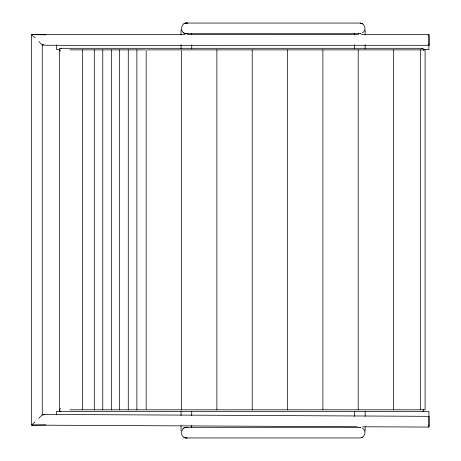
<?xml version="1.0" encoding="UTF-8"?>
<svg xmlns="http://www.w3.org/2000/svg" width="461" height="461" viewBox="0 0 461 461"><rect width="100%" height="100%" fill="white"/><g stroke="black" fill="none" stroke-linecap="round" stroke-linejoin="round"><path stroke-width="0.69" d="M181.046 415.568L181.046 411.454M191.718 415.522L191.724 411.437M365.152 48.883L365.158 44.682M191.707 34.754L191.718 33.325M181.035 34.656L181.069 30.017M423.734 50.428L423.734 49.01M423.694 410.832L423.694 409.414M35.105 421.769L31.63 425.123L31.63 34.575L185.166 34.552M38.799 418.196L42.268 414.842L45.829 414.427L428.914 416.335M362.156 33.048C366.829 30.841 365.268 23.528 360.243 23.05L185.674 23.05L184.014 23.655M362.156 437.31C365.913 435.507 365.913 429.756 362.156 427.952M183.622 428.131L185.674 427.312L360.727 427.318L360.243 427.312M185.674 23.05L187.627 23.171C180.989 21.488 179.07 32.627 185.674 33.688L360.727 33.693L360.243 33.688M362.473 437.224L360.243 437.95L185.674 437.95C179.162 436.855 180.908 426.079 187.46 427.312M421.798 48.491L423.215 48.491M423.169 411.35L60.616 411.454A1.418 0.876 -90 0 1 59.74 410.031A1.418 0.876 -90 0 1 60.616 408.613M185.674 437.95L187.46 437.95M185.339 427.428L187.189 427.347M44.354 414.785L42.268 414.842L42.268 44.855L38.799 41.502M45.91 424.852L31.63 425.123L356.964 426.742M187.46 33.688L185.674 33.688L183.622 32.892M187.322 34.552L358.451 34.54M361.326 34.54L428.914 34.54M428.914 45.305L72.406 45.362L45.818 45.247L42.268 44.855L43.657 44.878M60.656 48.301L422.507 48.301M59.452 49.644L56.57 49.644L56.57 44.942M423.158 49.644L428.92 49.644L428.92 44.942M69.882 49.88L145.509 49.88M146.771 49.88L425.1 49.88L425.1 409.817L146.16 409.817L146.16 50.601M69.882 409.817L145.509 409.817M60.892 411.356L56.57 411.356L56.57 414.825M422.437 411.356L428.92 411.356L428.92 416.675M362.715 426.771L428.868 427.065M358.214 33.688L358.871 33.693M358.214 427.312L358.871 427.318M45.898 34.817L31.63 34.575L35.105 37.929M185.339 33.595L187.189 33.676M360.243 23.05L362.473 23.788M184.014 437.368L185.777 437.927L183.991 437.31M181.029 425.705L181.069 431.006M354.434 44.682L354.463 48.883M191.724 44.821L191.747 48.918M191.701 425.549L191.718 427.699M181.052 44.775L181.075 48.895M420.328 49.88L420.328 409.817M393.55 49.88L393.55 409.817M365.164 30.115L365.164 34.955M365.164 411.425L365.164 416.329M365.164 426.748L365.164 430.897M358.214 49.88L358.214 409.817M354.423 33.572L354.423 34.955M354.423 411.425L354.423 416.329M322.879 49.88L322.879 409.817M287.549 49.88L287.549 409.817M252.213 49.88L252.213 409.817M216.877 49.88L216.877 409.817M181.548 50.601L181.548 409.817M136.882 49.88L136.882 409.817M128.267 49.88L128.267 409.817M119.658 49.88L119.658 409.817M111.47 49.88L111.47 409.817M102.768 49.88L102.768 409.817M94.303 49.88L94.303 409.817M82.433 49.88L82.433 409.817M59.429 49.88L59.429 409.817M60.777 411.454A1.418 1.412 -90 0 1 59.555 409.322M59.602 50.428A1.418 1.412 -90 0 1 61.532 48.491M60.656 51.136A1.418 0.876 -90 0 1 59.815 49.35A1.418 0.876 -90 0 1 61.094 48.491M429.168 425.808A5.365 0.455 -89.7 0 0 429.07 416.658A5.365 0.455 -89.7 0 0 428.436 422.628A5.365 0.455 -89.7 0 0 429.168 425.808M429.214 44.049A5.382 0.461 -90 0 0 429.076 34.863A5.382 0.461 -90 0 0 428.465 40.856A5.382 0.461 -90 0 0 429.214 44.049"/></g></svg>
